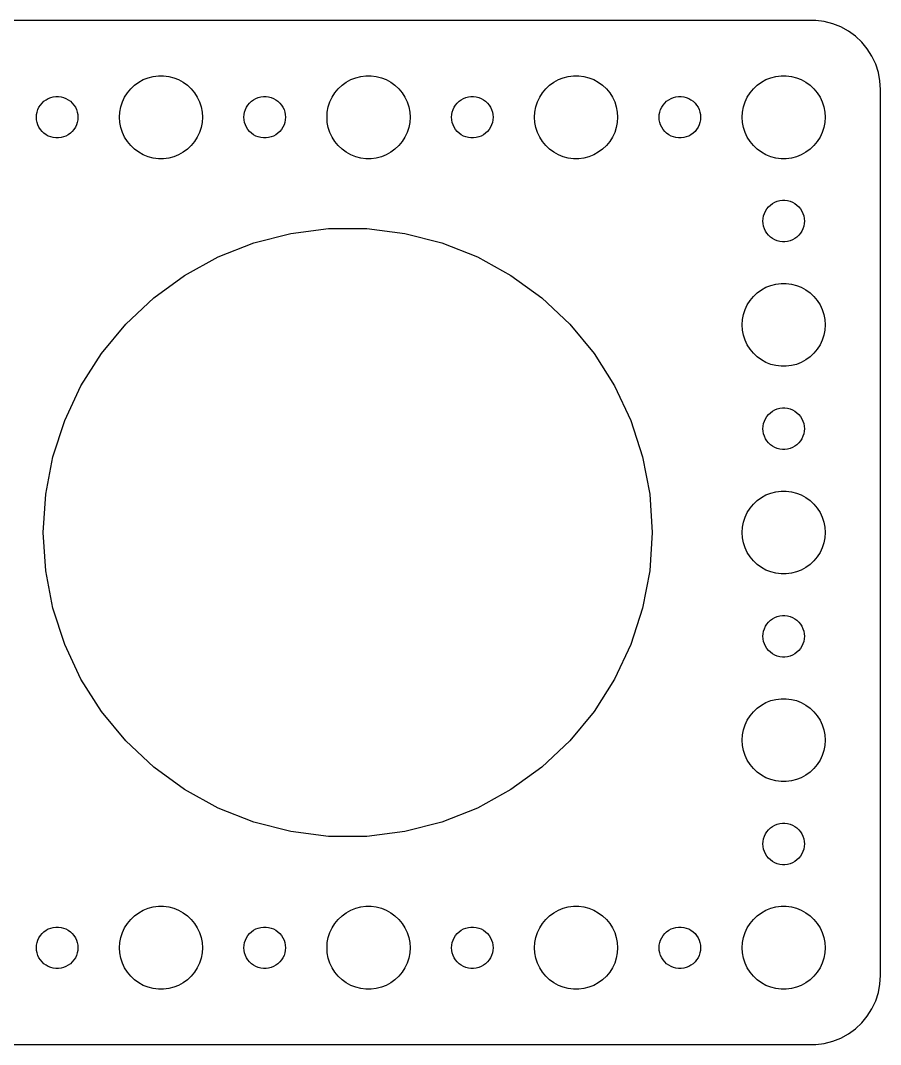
# Model space of a CAD drawing. Header units: metres. Extents: x -112 to 112, y -37 to 37.
# Drawn here: x 49.8 to 112, y -37 to 37 of the extents above; entities that cross this region are included whole.
import ezdxf

# ---------------------------------------------------------------- set-up
doc = ezdxf.new("R2010")
doc.units = ezdxf.units.M

msp = doc.modelspace()

# ---------------------------------------------------------------- linework, layer by layer
for p, q in [((107.314, 36.9901), (-107.314, 36.9901)), ((107.937, 36.9114), (107.314, 36.9901)), ((108.545, 36.7553), (107.937, 36.9114)), ((109.129, 36.5241), (108.545, 36.7553)), ((109.679, 36.2216), (109.129, 36.5241)), ((110.187, 35.8526), (109.679, 36.2216)), ((110.645, 35.4227), (110.187, 35.8526)), ((111.045, 34.9389), (110.645, 35.4227)), ((111.382, 34.4088), (111.045, 34.9389)), ((111.649, 33.8406), (111.382, 34.4088)), ((111.843, 33.2434), (111.649, 33.8406)), ((58.3925, 32.533), (58.7227, 32.7145)), ((58.7227, 32.7145), (59.0729, 32.8532)), ((59.0729, 32.8532), (59.4379, 32.9469)), ((59.4379, 32.9469), (59.8116, 32.9941)), ((59.8116, 32.9941), (60.1884, 32.9941)), ((60.1884, 32.9941), (60.5621, 32.9469)), ((60.5621, 32.9469), (60.927, 32.8532)), ((60.927, 32.8532), (61.2773, 32.7145)), ((61.2773, 32.7145), (61.6075, 32.533)), ((73.3925, 32.533), (73.7227, 32.7145)), ((73.7227, 32.7145), (74.073, 32.8532)), ((74.073, 32.8532), (74.4379, 32.9469)), ((74.4379, 32.9469), (74.8116, 32.9941)), ((74.8116, 32.9941), (75.1884, 32.9941)), ((75.1884, 32.9941), (75.5621, 32.9469)), ((75.5621, 32.9469), (75.927, 32.8532)), ((75.927, 32.8532), (76.2773, 32.7145)), ((76.2773, 32.7145), (76.6075, 32.533)), ((88.3925, 32.533), (88.7227, 32.7145)), ((88.7227, 32.7145), (89.073, 32.8532)), ((89.073, 32.8532), (89.4379, 32.9469)), ((89.4379, 32.9469), (89.8116, 32.9941)), ((89.8116, 32.9941), (90.1884, 32.9941)), ((90.1884, 32.9941), (90.5621, 32.9469)), ((90.5621, 32.9469), (90.927, 32.8532)), ((90.927, 32.8532), (91.2773, 32.7145)), ((91.2773, 32.7145), (91.6075, 32.533)), ((103.393, 32.533), (103.723, 32.7145)), ((103.723, 32.7145), (104.073, 32.8532)), ((104.073, 32.8532), (104.438, 32.9469)), ((104.438, 32.9469), (104.812, 32.9941)), ((104.812, 32.9941), (105.188, 32.9941)), ((105.188, 32.9941), (105.562, 32.9469)), ((105.562, 32.9469), (105.927, 32.8532)), ((105.927, 32.8532), (106.277, 32.7145)), ((106.277, 32.7145), (106.607, 32.533)), ((111.961, 32.6267), (111.843, 33.2434)), ((112, 32), (111.961, 32.6267)), ((57.5729, 31.7634), (57.8131, 32.0536)), ((57.8131, 32.0536), (58.0877, 32.3115)), ((58.0877, 32.3115), (58.3925, 32.533)), ((61.6075, 32.533), (61.9123, 32.3115)), ((61.9123, 32.3115), (62.1869, 32.0536)), ((62.1869, 32.0536), (62.427, 31.7634)), ((72.573, 31.7634), (72.8131, 32.0536)), ((72.8131, 32.0536), (73.0877, 32.3115)), ((73.0877, 32.3115), (73.3925, 32.533)), ((76.6075, 32.533), (76.9123, 32.3115)), ((76.9123, 32.3115), (77.1869, 32.0536)), ((77.1869, 32.0536), (77.427, 31.7634)), ((87.573, 31.7634), (87.8131, 32.0536)), ((87.8131, 32.0536), (88.0877, 32.3115)), ((88.0877, 32.3115), (88.3925, 32.533)), ((91.6075, 32.533), (91.9123, 32.3115)), ((91.9123, 32.3115), (92.1869, 32.0536)), ((92.1869, 32.0536), (92.427, 31.7634)), ((102.573, 31.7634), (102.813, 32.0536)), ((102.813, 32.0536), (103.088, 32.3115)), ((103.088, 32.3115), (103.393, 32.533)), ((106.607, 32.533), (106.912, 32.3115)), ((106.912, 32.3115), (107.187, 32.0536)), ((107.187, 32.0536), (107.427, 31.7634)), ((112, -32), (112, 32)), ((51.4065, 31.0268), (51.5439, 31.1558)), ((51.5439, 31.1558), (51.6963, 31.2665)), ((51.6963, 31.2665), (51.8613, 31.3572)), ((51.8613, 31.3572), (52.0365, 31.4266)), ((52.0365, 31.4266), (52.2189, 31.4734)), ((52.2189, 31.4734), (52.4058, 31.497)), ((52.4058, 31.497), (52.5942, 31.497)), ((52.5942, 31.497), (52.7811, 31.4734)), ((52.7811, 31.4734), (52.9635, 31.4266)), ((52.9635, 31.4266), (53.1387, 31.3572)), ((53.1387, 31.3572), (53.3037, 31.2665)), ((53.3037, 31.2665), (53.4561, 31.1558)), ((53.4561, 31.1558), (53.5934, 31.0268)), ((57.0942, 30.7461), (57.2107, 31.1044)), ((57.2107, 31.1044), (57.3711, 31.4453)), ((57.3711, 31.4453), (57.5729, 31.7634)), ((62.427, 31.7634), (62.6289, 31.4453)), ((62.6289, 31.4453), (62.7893, 31.1044)), ((62.7893, 31.1044), (62.9057, 30.7461)), ((66.4065, 31.0268), (66.5439, 31.1558)), ((66.5439, 31.1558), (66.6963, 31.2665)), ((66.6963, 31.2665), (66.8613, 31.3572)), ((66.8613, 31.3572), (67.0365, 31.4266)), ((67.0365, 31.4266), (67.2189, 31.4734)), ((67.2189, 31.4734), (67.4058, 31.497)), ((67.4058, 31.497), (67.5942, 31.497)), ((67.5942, 31.497), (67.7811, 31.4734)), ((67.7811, 31.4734), (67.9635, 31.4266)), ((67.9635, 31.4266), (68.1387, 31.3572)), ((68.1387, 31.3572), (68.3037, 31.2665)), ((68.3037, 31.2665), (68.4561, 31.1558)), ((68.4561, 31.1558), (68.5934, 31.0268)), ((72.0943, 30.7461), (72.2107, 31.1044)), ((72.2107, 31.1044), (72.3711, 31.4453)), ((72.3711, 31.4453), (72.573, 31.7634)), ((77.427, 31.7634), (77.6289, 31.4453)), ((77.6289, 31.4453), (77.7893, 31.1044)), ((77.7893, 31.1044), (77.9057, 30.7461)), ((81.4065, 31.0268), (81.5439, 31.1558)), ((81.5439, 31.1558), (81.6963, 31.2665)), ((81.6963, 31.2665), (81.8613, 31.3572)), ((81.8613, 31.3572), (82.0365, 31.4266)), ((82.0365, 31.4266), (82.2189, 31.4734)), ((82.2189, 31.4734), (82.4058, 31.497)), ((82.4058, 31.497), (82.5942, 31.497)), ((82.5942, 31.497), (82.7811, 31.4734)), ((82.7811, 31.4734), (82.9635, 31.4266)), ((82.9635, 31.4266), (83.1387, 31.3572)), ((83.1387, 31.3572), (83.3037, 31.2665)), ((83.3037, 31.2665), (83.4561, 31.1558)), ((83.4561, 31.1558), (83.5934, 31.0268)), ((87.0943, 30.7461), (87.2107, 31.1044)), ((87.2107, 31.1044), (87.3711, 31.4453)), ((87.3711, 31.4453), (87.573, 31.7634)), ((92.427, 31.7634), (92.6289, 31.4453)), ((92.6289, 31.4453), (92.7893, 31.1044)), ((92.7893, 31.1044), (92.9057, 30.7461)), ((96.4065, 31.0268), (96.5439, 31.1558)), ((96.5439, 31.1558), (96.6963, 31.2665)), ((96.6963, 31.2665), (96.8613, 31.3572)), ((96.8613, 31.3572), (97.0365, 31.4266)), ((97.0365, 31.4266), (97.2189, 31.4734)), ((97.2189, 31.4734), (97.4058, 31.497)), ((97.4058, 31.497), (97.5942, 31.497)), ((97.5942, 31.497), (97.7811, 31.4734)), ((97.7811, 31.4734), (97.9635, 31.4266)), ((97.9635, 31.4266), (98.1387, 31.3572)), ((98.1387, 31.3572), (98.3037, 31.2665)), ((98.3037, 31.2665), (98.4561, 31.1558)), ((98.4561, 31.1558), (98.5934, 31.0268)), ((102.094, 30.7461), (102.211, 31.1044)), ((102.211, 31.1044), (102.371, 31.4453)), ((102.371, 31.4453), (102.573, 31.7634)), ((107.427, 31.7634), (107.629, 31.4453)), ((107.629, 31.4453), (107.789, 31.1044)), ((107.789, 31.1044), (107.906, 30.7461)), ((51.0118, 30.188), (51.0471, 30.373)), ((51.0471, 30.373), (51.1053, 30.5522)), ((51.1053, 30.5522), (51.1855, 30.7226)), ((51.1855, 30.7226), (51.2865, 30.8817)), ((51.2865, 30.8817), (51.4065, 31.0268)), ((53.5934, 31.0268), (53.7135, 30.8817)), ((53.7135, 30.8817), (53.8145, 30.7226)), ((53.8145, 30.7226), (53.8947, 30.5522)), ((53.8947, 30.5522), (53.9529, 30.373)), ((53.9529, 30.373), (53.9882, 30.188)), ((57, 30), (57.0237, 30.376)), ((57.0237, 30.376), (57.0942, 30.7461)), ((62.9057, 30.7461), (62.9763, 30.376)), ((62.9763, 30.376), (63, 30)), ((66.0118, 30.188), (66.0471, 30.373)), ((66.0471, 30.373), (66.1053, 30.5522)), ((66.1053, 30.5522), (66.1855, 30.7226)), ((66.1855, 30.7226), (66.2865, 30.8817)), ((66.2865, 30.8817), (66.4065, 31.0268)), ((68.5934, 31.0268), (68.7135, 30.8817)), ((68.7135, 30.8817), (68.8145, 30.7226)), ((68.8145, 30.7226), (68.8947, 30.5522)), ((68.8947, 30.5522), (68.9529, 30.373)), ((68.9529, 30.373), (68.9882, 30.188)), ((72, 30), (72.0237, 30.376)), ((72.0237, 30.376), (72.0943, 30.7461)), ((77.9057, 30.7461), (77.9763, 30.376)), ((77.9763, 30.376), (78, 30)), ((81.0118, 30.188), (81.0471, 30.373)), ((81.0471, 30.373), (81.1053, 30.5522)), ((81.1053, 30.5522), (81.1855, 30.7226)), ((81.1855, 30.7226), (81.2865, 30.8817)), ((81.2865, 30.8817), (81.4065, 31.0268)), ((83.5934, 31.0268), (83.7135, 30.8817)), ((83.7135, 30.8817), (83.8145, 30.7226)), ((83.8145, 30.7226), (83.8947, 30.5522)), ((83.8947, 30.5522), (83.9529, 30.373)), ((83.9529, 30.373), (83.9882, 30.188)), ((87, 30), (87.0237, 30.376)), ((87.0237, 30.376), (87.0943, 30.7461)), ((92.9057, 30.7461), (92.9763, 30.376)), ((92.9763, 30.376), (93, 30)), ((96.0118, 30.188), (96.0471, 30.373)), ((96.0471, 30.373), (96.1053, 30.5522)), ((96.1053, 30.5522), (96.1855, 30.7226)), ((96.1855, 30.7226), (96.2865, 30.8817)), ((96.2865, 30.8817), (96.4065, 31.0268)), ((98.5934, 31.0268), (98.7135, 30.8817)), ((98.7135, 30.8817), (98.8145, 30.7226)), ((98.8145, 30.7226), (98.8947, 30.5522)), ((98.8947, 30.5522), (98.9529, 30.373)), ((98.9529, 30.373), (98.9882, 30.188)), ((102, 30), (102.024, 30.376)), ((102.024, 30.376), (102.094, 30.7461)), ((107.906, 30.7461), (107.976, 30.376)), ((107.976, 30.376), (108, 30)), ((51, 30), (51.0118, 30.188)), ((51.0118, 29.812), (51, 30)), ((51.0471, 29.627), (51.0118, 29.812)), ((51.1053, 29.4478), (51.0471, 29.627)), ((53.9529, 29.627), (53.8947, 29.4478)), ((53.9882, 29.812), (53.9529, 29.627)), ((53.9882, 30.188), (54, 30)), ((54, 30), (53.9882, 29.812)), ((57.0237, 29.624), (57, 30)), ((57.0942, 29.2539), (57.0237, 29.624)), ((62.9763, 29.624), (62.9057, 29.2539)), ((63, 30), (62.9763, 29.624)), ((66, 30), (66.0118, 30.188)), ((66.0118, 29.812), (66, 30)), ((66.0471, 29.627), (66.0118, 29.812)), ((66.1053, 29.4478), (66.0471, 29.627)), ((68.9529, 29.627), (68.8947, 29.4478)), ((68.9882, 29.812), (68.9529, 29.627)), ((68.9882, 30.188), (69, 30)), ((69, 30), (68.9882, 29.812)), ((72.0237, 29.624), (72, 30)), ((72.0943, 29.2539), (72.0237, 29.624)), ((77.9763, 29.624), (77.9057, 29.2539)), ((78, 30), (77.9763, 29.624)), ((81, 30), (81.0118, 30.188)), ((81.0118, 29.812), (81, 30)), ((81.0471, 29.627), (81.0118, 29.812)), ((81.1053, 29.4478), (81.0471, 29.627)), ((83.9529, 29.627), (83.8947, 29.4478)), ((83.9882, 29.812), (83.9529, 29.627)), ((83.9882, 30.188), (84, 30)), ((84, 30), (83.9882, 29.812)), ((87.0237, 29.624), (87, 30)), ((87.0943, 29.2539), (87.0237, 29.624)), ((92.9763, 29.624), (92.9057, 29.2539)), ((93, 30), (92.9763, 29.624)), ((96, 30), (96.0118, 30.188)), ((96.0118, 29.812), (96, 30)), ((96.0471, 29.627), (96.0118, 29.812)), ((96.1053, 29.4478), (96.0471, 29.627)), ((98.9529, 29.627), (98.8947, 29.4478)), ((98.9882, 29.812), (98.9529, 29.627)), ((98.9882, 30.188), (99, 30)), ((99, 30), (98.9882, 29.812)), ((102.024, 29.624), (102, 30)), ((102.094, 29.2539), (102.024, 29.624)), ((107.976, 29.624), (107.906, 29.2539)), ((108, 30), (107.976, 29.624)), ((51.1855, 29.2774), (51.1053, 29.4478)), ((51.2865, 29.1183), (51.1855, 29.2774)), ((51.4065, 28.9732), (51.2865, 29.1183)), ((51.5439, 28.8442), (51.4065, 28.9732)), ((53.5934, 28.9732), (53.4561, 28.8442)), ((53.7135, 29.1183), (53.5934, 28.9732)), ((53.8145, 29.2774), (53.7135, 29.1183)), ((53.8947, 29.4478), (53.8145, 29.2774)), ((57.2107, 28.8956), (57.0942, 29.2539)), ((57.3711, 28.5547), (57.2107, 28.8956)), ((62.7893, 28.8956), (62.6289, 28.5547)), ((62.9057, 29.2539), (62.7893, 28.8956)), ((66.1855, 29.2774), (66.1053, 29.4478)), ((66.2865, 29.1183), (66.1855, 29.2774)), ((66.4065, 28.9732), (66.2865, 29.1183)), ((66.5439, 28.8442), (66.4065, 28.9732)), ((68.5934, 28.9732), (68.4561, 28.8442)), ((68.7135, 29.1183), (68.5934, 28.9732)), ((68.8145, 29.2774), (68.7135, 29.1183)), ((68.8947, 29.4478), (68.8145, 29.2774)), ((72.2107, 28.8956), (72.0943, 29.2539)), ((72.3711, 28.5547), (72.2107, 28.8956)), ((77.7893, 28.8956), (77.6289, 28.5547)), ((77.9057, 29.2539), (77.7893, 28.8956)), ((81.1855, 29.2774), (81.1053, 29.4478)), ((81.2865, 29.1183), (81.1855, 29.2774)), ((81.4065, 28.9732), (81.2865, 29.1183)), ((81.5439, 28.8442), (81.4065, 28.9732)), ((83.5934, 28.9732), (83.4561, 28.8442)), ((83.7135, 29.1183), (83.5934, 28.9732)), ((83.8145, 29.2774), (83.7135, 29.1183)), ((83.8947, 29.4478), (83.8145, 29.2774)), ((87.2107, 28.8956), (87.0943, 29.2539)), ((87.3711, 28.5547), (87.2107, 28.8956)), ((92.7893, 28.8956), (92.6289, 28.5547)), ((92.9057, 29.2539), (92.7893, 28.8956)), ((96.1855, 29.2774), (96.1053, 29.4478)), ((96.2865, 29.1183), (96.1855, 29.2774)), ((96.4065, 28.9732), (96.2865, 29.1183)), ((96.5439, 28.8442), (96.4065, 28.9732)), ((98.5934, 28.9732), (98.4561, 28.8442)), ((98.7135, 29.1183), (98.5934, 28.9732)), ((98.8145, 29.2774), (98.7135, 29.1183)), ((98.8947, 29.4478), (98.8145, 29.2774)), ((102.211, 28.8956), (102.094, 29.2539)), ((102.371, 28.5547), (102.211, 28.8956)), ((107.789, 28.8956), (107.629, 28.5547)), ((107.906, 29.2539), (107.789, 28.8956)), ((51.6963, 28.7335), (51.5439, 28.8442)), ((51.8613, 28.6427), (51.6963, 28.7335)), ((52.0365, 28.5734), (51.8613, 28.6427)), ((52.2189, 28.5266), (52.0365, 28.5734)), ((52.4058, 28.503), (52.2189, 28.5266)), ((52.5942, 28.503), (52.4058, 28.503)), ((52.7811, 28.5266), (52.5942, 28.503)), ((52.9635, 28.5734), (52.7811, 28.5266)), ((53.1387, 28.6427), (52.9635, 28.5734)), ((53.3037, 28.7335), (53.1387, 28.6427)), ((53.4561, 28.8442), (53.3037, 28.7335)), ((57.5729, 28.2366), (57.3711, 28.5547)), ((57.8131, 27.9464), (57.5729, 28.2366)), ((62.427, 28.2366), (62.1869, 27.9464)), ((62.6289, 28.5547), (62.427, 28.2366)), ((66.6963, 28.7335), (66.5439, 28.8442)), ((66.8613, 28.6427), (66.6963, 28.7335)), ((67.0365, 28.5734), (66.8613, 28.6427)), ((67.2189, 28.5266), (67.0365, 28.5734)), ((67.4058, 28.503), (67.2189, 28.5266)), ((67.5942, 28.503), (67.4058, 28.503)), ((67.7811, 28.5266), (67.5942, 28.503)), ((67.9635, 28.5734), (67.7811, 28.5266)), ((68.1387, 28.6427), (67.9635, 28.5734)), ((68.3037, 28.7335), (68.1387, 28.6427)), ((68.4561, 28.8442), (68.3037, 28.7335)), ((72.573, 28.2366), (72.3711, 28.5547)), ((72.8131, 27.9464), (72.573, 28.2366)), ((77.427, 28.2366), (77.1869, 27.9464)), ((77.6289, 28.5547), (77.427, 28.2366)), ((81.6963, 28.7335), (81.5439, 28.8442)), ((81.8613, 28.6427), (81.6963, 28.7335)), ((82.0365, 28.5734), (81.8613, 28.6427)), ((82.2189, 28.5266), (82.0365, 28.5734)), ((82.4058, 28.503), (82.2189, 28.5266)), ((82.5942, 28.503), (82.4058, 28.503)), ((82.7811, 28.5266), (82.5942, 28.503)), ((82.9635, 28.5734), (82.7811, 28.5266)), ((83.1387, 28.6427), (82.9635, 28.5734)), ((83.3037, 28.7335), (83.1387, 28.6427)), ((83.4561, 28.8442), (83.3037, 28.7335)), ((87.573, 28.2366), (87.3711, 28.5547)), ((87.8131, 27.9464), (87.573, 28.2366)), ((92.427, 28.2366), (92.1869, 27.9464)), ((92.6289, 28.5547), (92.427, 28.2366)), ((96.6963, 28.7335), (96.5439, 28.8442)), ((96.8613, 28.6427), (96.6963, 28.7335)), ((97.0365, 28.5734), (96.8613, 28.6427)), ((97.2189, 28.5266), (97.0365, 28.5734)), ((97.4058, 28.503), (97.2189, 28.5266)), ((97.5942, 28.503), (97.4058, 28.503)), ((97.7811, 28.5266), (97.5942, 28.503)), ((97.9635, 28.5734), (97.7811, 28.5266)), ((98.1387, 28.6427), (97.9635, 28.5734)), ((98.3037, 28.7335), (98.1387, 28.6427)), ((98.4561, 28.8442), (98.3037, 28.7335)), ((102.573, 28.2366), (102.371, 28.5547)), ((102.813, 27.9464), (102.573, 28.2366)), ((107.427, 28.2366), (107.187, 27.9464)), ((107.629, 28.5547), (107.427, 28.2366)), ((58.0877, 27.6884), (57.8131, 27.9464)), ((58.3925, 27.467), (58.0877, 27.6884)), ((58.7227, 27.2855), (58.3925, 27.467)), ((61.6075, 27.467), (61.2773, 27.2855)), ((61.9123, 27.6884), (61.6075, 27.467)), ((62.1869, 27.9464), (61.9123, 27.6884)), ((73.0877, 27.6884), (72.8131, 27.9464)), ((73.3925, 27.467), (73.0877, 27.6884)), ((73.7227, 27.2855), (73.3925, 27.467)), ((76.6075, 27.467), (76.2773, 27.2855)), ((76.9123, 27.6884), (76.6075, 27.467)), ((77.1869, 27.9464), (76.9123, 27.6884)), ((88.0877, 27.6884), (87.8131, 27.9464)), ((88.3925, 27.467), (88.0877, 27.6884)), ((88.7227, 27.2855), (88.3925, 27.467)), ((91.6075, 27.467), (91.2773, 27.2855)), ((91.9123, 27.6884), (91.6075, 27.467)), ((92.1869, 27.9464), (91.9123, 27.6884)), ((103.088, 27.6884), (102.813, 27.9464)), ((103.393, 27.467), (103.088, 27.6884)), ((103.723, 27.2855), (103.393, 27.467)), ((106.607, 27.467), (106.277, 27.2855)), ((106.912, 27.6884), (106.607, 27.467)), ((107.187, 27.9464), (106.912, 27.6884)), ((59.0729, 27.1468), (58.7227, 27.2855)), ((59.4379, 27.0531), (59.0729, 27.1468)), ((59.8116, 27.0059), (59.4379, 27.0531)), ((60.1884, 27.0059), (59.8116, 27.0059)), ((60.5621, 27.0531), (60.1884, 27.0059)), ((60.927, 27.1468), (60.5621, 27.0531)), ((61.2773, 27.2855), (60.927, 27.1468)), ((74.073, 27.1468), (73.7227, 27.2855)), ((74.4379, 27.0531), (74.073, 27.1468)), ((74.8116, 27.0059), (74.4379, 27.0531)), ((75.1884, 27.0059), (74.8116, 27.0059)), ((75.5621, 27.0531), (75.1884, 27.0059)), ((75.927, 27.1468), (75.5621, 27.0531)), ((76.2773, 27.2855), (75.927, 27.1468)), ((89.073, 27.1468), (88.7227, 27.2855)), ((89.4379, 27.0531), (89.073, 27.1468)), ((89.8116, 27.0059), (89.4379, 27.0531)), ((90.1884, 27.0059), (89.8116, 27.0059)), ((90.5621, 27.0531), (90.1884, 27.0059)), ((90.927, 27.1468), (90.5621, 27.0531)), ((91.2773, 27.2855), (90.927, 27.1468)), ((104.073, 27.1468), (103.723, 27.2855)), ((104.438, 27.0531), (104.073, 27.1468)), ((104.812, 27.0059), (104.438, 27.0531)), ((105.188, 27.0059), (104.812, 27.0059)), ((105.562, 27.0531), (105.188, 27.0059)), ((105.927, 27.1468), (105.562, 27.0531)), ((106.277, 27.2855), (105.927, 27.1468)), ((104.044, 23.6558), (104.196, 23.7665)), ((104.196, 23.7665), (104.361, 23.8572)), ((104.361, 23.8572), (104.536, 23.9266)), ((104.536, 23.9266), (104.719, 23.9734)), ((104.719, 23.9734), (104.906, 23.997)), ((104.906, 23.997), (105.094, 23.997)), ((105.094, 23.997), (105.281, 23.9734)), ((105.281, 23.9734), (105.464, 23.9266)), ((105.464, 23.9266), (105.639, 23.8572)), ((105.639, 23.8572), (105.804, 23.7665)), ((105.804, 23.7665), (105.956, 23.6558)), ((103.547, 22.873), (103.605, 23.0522)), ((103.605, 23.0522), (103.686, 23.2226)), ((103.686, 23.2226), (103.786, 23.3817)), ((103.786, 23.3817), (103.907, 23.5268)), ((103.907, 23.5268), (104.044, 23.6558)), ((105.956, 23.6558), (106.093, 23.5268)), ((106.093, 23.5268), (106.214, 23.3817)), ((106.214, 23.3817), (106.314, 23.2226)), ((106.314, 23.2226), (106.395, 23.0522)), ((106.395, 23.0522), (106.453, 22.873)), ((103.5, 22.5), (103.512, 22.688)), ((103.512, 22.312), (103.5, 22.5)), ((103.512, 22.688), (103.547, 22.873)), ((103.547, 22.127), (103.512, 22.312)), ((106.453, 22.873), (106.488, 22.688)), ((106.488, 22.312), (106.453, 22.127)), ((106.488, 22.688), (106.5, 22.5)), ((106.5, 22.5), (106.488, 22.312)), ((66.7016, 20.9232), (69.3776, 21.6103)), ((69.3776, 21.6103), (72.1186, 21.9566)), ((72.1186, 21.9566), (74.8814, 21.9566)), ((74.8814, 21.9566), (77.6224, 21.6103)), ((77.6224, 21.6103), (80.2984, 20.9232)), ((103.605, 21.9478), (103.547, 22.127)), ((103.686, 21.7774), (103.605, 21.9478)), ((103.786, 21.6183), (103.686, 21.7774)), ((103.907, 21.4732), (103.786, 21.6183)), ((104.044, 21.3442), (103.907, 21.4732)), ((106.093, 21.4732), (105.956, 21.3442)), ((106.214, 21.6183), (106.093, 21.4732)), ((106.314, 21.7774), (106.214, 21.6183)), ((106.395, 21.9478), (106.314, 21.7774)), ((106.453, 22.127), (106.395, 21.9478)), ((64.1329, 19.9062), (66.7016, 20.9232)), ((80.2984, 20.9232), (82.8671, 19.9062)), ((104.196, 21.2335), (104.044, 21.3442)), ((104.361, 21.1427), (104.196, 21.2335)), ((104.536, 21.0734), (104.361, 21.1427)), ((104.719, 21.0266), (104.536, 21.0734)), ((104.906, 21.003), (104.719, 21.0266)), ((105.094, 21.003), (104.906, 21.003)), ((105.281, 21.0266), (105.094, 21.003)), ((105.464, 21.0734), (105.281, 21.0266)), ((105.639, 21.1427), (105.464, 21.0734)), ((105.804, 21.2335), (105.639, 21.1427)), ((105.956, 21.3442), (105.804, 21.2335)), ((61.7118, 18.5752), (64.1329, 19.9062)), ((82.8671, 19.9062), (85.2882, 18.5752)), ((59.4767, 16.9513), (61.7118, 18.5752)), ((85.2882, 18.5752), (87.5233, 16.9513)), ((103.723, 17.7145), (104.073, 17.8532)), ((104.073, 17.8532), (104.438, 17.9469)), ((104.438, 17.9469), (104.812, 17.9941)), ((104.812, 17.9941), (105.188, 17.9941)), ((105.188, 17.9941), (105.562, 17.9469)), ((105.562, 17.9469), (105.927, 17.8532)), ((105.927, 17.8532), (106.277, 17.7145)), ((102.573, 16.7634), (102.813, 17.0536)), ((102.813, 17.0536), (103.088, 17.3115)), ((103.088, 17.3115), (103.393, 17.533)), ((103.393, 17.533), (103.723, 17.7145)), ((106.277, 17.7145), (106.607, 17.533)), ((106.607, 17.533), (106.912, 17.3115)), ((106.912, 17.3115), (107.187, 17.0536)), ((107.187, 17.0536), (107.427, 16.7634)), ((57.4627, 15.06), (59.4767, 16.9513)), ((87.5233, 16.9513), (89.5373, 15.06)), ((102.211, 16.1044), (102.371, 16.4453)), ((102.371, 16.4453), (102.573, 16.7634)), ((107.427, 16.7634), (107.629, 16.4453)), ((107.629, 16.4453), (107.789, 16.1044)), ((102.024, 15.376), (102.094, 15.7461)), ((102.094, 15.7461), (102.211, 16.1044)), ((107.789, 16.1044), (107.906, 15.7461)), ((107.906, 15.7461), (107.976, 15.376)), ((55.7016, 12.9313), (57.4627, 15.06)), ((89.5373, 15.06), (91.2984, 12.9313)), ((102, 15), (102.024, 15.376)), ((102.024, 14.624), (102, 15)), ((107.976, 15.376), (108, 15)), ((108, 15), (107.976, 14.624)), ((102.094, 14.2539), (102.024, 14.624)), ((102.211, 13.8956), (102.094, 14.2539)), ((107.906, 14.2539), (107.789, 13.8956)), ((107.976, 14.624), (107.906, 14.2539)), ((102.371, 13.5547), (102.211, 13.8956)), ((102.573, 13.2366), (102.371, 13.5547)), ((107.629, 13.5547), (107.427, 13.2366)), ((107.789, 13.8956), (107.629, 13.5547)), ((54.2213, 10.5986), (55.7016, 12.9313)), ((91.2984, 12.9313), (92.7787, 10.5986)), ((102.813, 12.9464), (102.573, 13.2366)), ((103.088, 12.6884), (102.813, 12.9464)), ((103.393, 12.467), (103.088, 12.6884)), ((106.912, 12.6884), (106.607, 12.467)), ((107.187, 12.9464), (106.912, 12.6884)), ((107.427, 13.2366), (107.187, 12.9464)), ((103.723, 12.2855), (103.393, 12.467)), ((104.073, 12.1468), (103.723, 12.2855)), ((104.438, 12.0531), (104.073, 12.1468)), ((104.812, 12.0059), (104.438, 12.0531)), ((105.188, 12.0059), (104.812, 12.0059)), ((105.562, 12.0531), (105.188, 12.0059)), ((105.927, 12.1468), (105.562, 12.0531)), ((106.277, 12.2855), (105.927, 12.1468)), ((106.607, 12.467), (106.277, 12.2855)), ((53.0449, 8.09874), (54.2213, 10.5986)), ((92.7787, 10.5986), (93.9551, 8.09874)), ((104.361, 8.85724), (104.536, 8.92657)), ((104.536, 8.92657), (104.719, 8.97342)), ((104.719, 8.97342), (104.906, 8.99704)), ((104.906, 8.99704), (105.094, 8.99704)), ((105.094, 8.99704), (105.281, 8.97342)), ((105.281, 8.97342), (105.464, 8.92657)), ((105.464, 8.92657), (105.639, 8.85724)), ((103.605, 8.05219), (103.686, 8.22263)), ((103.686, 8.22263), (103.786, 8.38167)), ((103.786, 8.38167), (103.907, 8.52681)), ((103.907, 8.52681), (104.044, 8.65576)), ((104.044, 8.65576), (104.196, 8.76648)), ((104.196, 8.76648), (104.361, 8.85724)), ((105.639, 8.85724), (105.804, 8.76648)), ((105.804, 8.76648), (105.956, 8.65576)), ((105.956, 8.65576), (106.093, 8.52681)), ((106.093, 8.52681), (106.214, 8.38167)), ((106.214, 8.38167), (106.314, 8.22263)), ((106.314, 8.22263), (106.395, 8.05219)), ((52.1912, 5.47118), (53.0449, 8.09874)), ((93.9551, 8.09874), (94.8088, 5.47118)), ((103.5, 7.5), (103.512, 7.68799)), ((103.512, 7.312), (103.5, 7.5)), ((103.512, 7.68799), (103.547, 7.87303)), ((103.547, 7.87303), (103.605, 8.05219)), ((106.395, 8.05219), (106.453, 7.87303)), ((106.453, 7.87303), (106.488, 7.68799)), ((106.488, 7.68799), (106.5, 7.5)), ((106.5, 7.5), (106.488, 7.312)), ((103.547, 7.12695), (103.512, 7.312)), ((103.605, 6.9478), (103.547, 7.12695)), ((103.686, 6.77736), (103.605, 6.9478)), ((103.786, 6.61832), (103.686, 6.77736)), ((106.314, 6.77736), (106.214, 6.61832)), ((106.395, 6.9478), (106.314, 6.77736)), ((106.453, 7.12695), (106.395, 6.9478)), ((106.488, 7.312), (106.453, 7.12695)), ((103.907, 6.47318), (103.786, 6.61832)), ((104.044, 6.34422), (103.907, 6.47318)), ((104.196, 6.23351), (104.044, 6.34422)), ((104.361, 6.14275), (104.196, 6.23351)), ((104.536, 6.07341), (104.361, 6.14275)), ((104.719, 6.02657), (104.536, 6.07341)), ((104.906, 6.00294), (104.719, 6.02657)), ((105.094, 6.00294), (104.906, 6.00294)), ((105.281, 6.02657), (105.094, 6.00294)), ((105.464, 6.07341), (105.281, 6.02657)), ((105.639, 6.14275), (105.464, 6.07341)), ((105.804, 6.23351), (105.639, 6.14275)), ((105.956, 6.34422), (105.804, 6.23351)), ((106.093, 6.47318), (105.956, 6.34422)), ((106.214, 6.61832), (106.093, 6.47318)), ((51.6735, 2.75732), (52.1912, 5.47118)), ((94.8088, 5.47118), (95.3265, 2.75732)), ((104.438, 2.94685), (104.812, 2.99408)), ((104.812, 2.99408), (105.188, 2.99408)), ((105.188, 2.99408), (105.562, 2.94685)), ((51.5, 0), (51.6735, 2.75732)), ((95.3265, 2.75732), (95.5, 0)), ((102.813, 2.05363), (103.088, 2.31154)), ((103.088, 2.31154), (103.393, 2.53297)), ((103.393, 2.53297), (103.723, 2.71448)), ((103.723, 2.71448), (104.073, 2.85316)), ((104.073, 2.85316), (104.438, 2.94685)), ((105.562, 2.94685), (105.927, 2.85316)), ((105.927, 2.85316), (106.277, 2.71448)), ((106.277, 2.71448), (106.607, 2.53297)), ((106.607, 2.53297), (106.912, 2.31154)), ((106.912, 2.31154), (107.187, 2.05363)), ((102.371, 1.44525), (102.573, 1.76335)), ((102.573, 1.76335), (102.813, 2.05363)), ((107.187, 2.05363), (107.427, 1.76335)), ((107.427, 1.76335), (107.629, 1.44525)), ((102.024, 0.37599), (102.094, 0.74606)), ((102.094, 0.74606), (102.211, 1.10437)), ((102.211, 1.10437), (102.371, 1.44525)), ((107.629, 1.44525), (107.789, 1.10437)), ((107.789, 1.10437), (107.906, 0.74606)), ((107.906, 0.74606), (107.976, 0.37599)), ((51.6735, -2.75732), (51.5, 0)), ((95.5, 0), (95.3265, -2.75732)), ((102, 0), (102.024, 0.37599)), ((102.024, -0.37599), (102, 0)), ((107.976, 0.37599), (108, 0)), ((108, 0), (107.976, -0.37599)), ((102.094, -0.74606), (102.024, -0.37599)), ((107.976, -0.37599), (107.906, -0.74606)), ((102.211, -1.10437), (102.094, -0.74606)), ((102.371, -1.44525), (102.211, -1.10437)), ((102.573, -1.76335), (102.371, -1.44525)), ((107.629, -1.44525), (107.427, -1.76335)), ((107.789, -1.10437), (107.629, -1.44525)), ((107.906, -0.74606), (107.789, -1.10437)), ((102.813, -2.05363), (102.573, -1.76335)), ((103.088, -2.31154), (102.813, -2.05363)), ((107.187, -2.05363), (106.912, -2.31154)), ((107.427, -1.76335), (107.187, -2.05363)), ((52.1912, -5.47118), (51.6735, -2.75732)), ((95.3265, -2.75732), (94.8088, -5.47118)), ((103.393, -2.53297), (103.088, -2.31154)), ((103.723, -2.71448), (103.393, -2.53297)), ((104.073, -2.85316), (103.723, -2.71448)), ((104.438, -2.94685), (104.073, -2.85316)), ((104.812, -2.99408), (104.438, -2.94685)), ((105.562, -2.94685), (105.188, -2.99408)), ((105.927, -2.85316), (105.562, -2.94685)), ((106.277, -2.71448), (105.927, -2.85316)), ((106.607, -2.53297), (106.277, -2.71448)), ((106.912, -2.31154), (106.607, -2.53297)), ((105.188, -2.99408), (104.812, -2.99408)), ((53.0449, -8.09874), (52.1912, -5.47118)), ((94.8088, -5.47118), (93.9551, -8.09874)), ((103.686, -6.77736), (103.786, -6.61832)), ((103.786, -6.61832), (103.907, -6.47318)), ((103.907, -6.47318), (104.044, -6.34422)), ((104.044, -6.34422), (104.196, -6.23351)), ((104.196, -6.23351), (104.361, -6.14275)), ((104.361, -6.14275), (104.536, -6.07341)), ((104.536, -6.07341), (104.719, -6.02657)), ((104.719, -6.02657), (104.906, -6.00294)), ((104.906, -6.00294), (105.094, -6.00294)), ((105.094, -6.00294), (105.281, -6.02657)), ((105.281, -6.02657), (105.464, -6.07341)), ((105.464, -6.07341), (105.639, -6.14275)), ((105.639, -6.14275), (105.804, -6.23351)), ((105.804, -6.23351), (105.956, -6.34422)), ((105.956, -6.34422), (106.093, -6.47318)), ((106.093, -6.47318), (106.214, -6.61832)), ((106.214, -6.61832), (106.314, -6.77736)), ((103.5, -7.5), (103.512, -7.312)), ((103.512, -7.312), (103.547, -7.12695)), ((103.547, -7.12695), (103.605, -6.9478)), ((103.605, -6.9478), (103.686, -6.77736)), ((106.314, -6.77736), (106.395, -6.9478)), ((106.395, -6.9478), (106.453, -7.12695)), ((106.453, -7.12695), (106.488, -7.312)), ((106.488, -7.312), (106.5, -7.5)), ((54.2213, -10.5986), (53.0449, -8.09874)), ((93.9551, -8.09874), (92.7787, -10.5986)), ((103.512, -7.68799), (103.5, -7.5)), ((103.547, -7.87303), (103.512, -7.68799)), ((103.605, -8.05219), (103.547, -7.87303)), ((103.686, -8.22263), (103.605, -8.05219)), ((106.395, -8.05219), (106.314, -8.22263)), ((106.453, -7.87303), (106.395, -8.05219)), ((106.488, -7.68799), (106.453, -7.87303)), ((106.5, -7.5), (106.488, -7.68799)), ((103.786, -8.38167), (103.686, -8.22263)), ((103.907, -8.52681), (103.786, -8.38167)), ((104.044, -8.65576), (103.907, -8.52681)), ((104.196, -8.76648), (104.044, -8.65576)), ((104.361, -8.85724), (104.196, -8.76648)), ((104.536, -8.92657), (104.361, -8.85724)), ((105.639, -8.85724), (105.464, -8.92657)), ((105.804, -8.76648), (105.639, -8.85724)), ((105.956, -8.65576), (105.804, -8.76648)), ((106.093, -8.52681), (105.956, -8.65576)), ((106.214, -8.38167), (106.093, -8.52681)), ((106.314, -8.22263), (106.214, -8.38167)), ((104.719, -8.97342), (104.536, -8.92657)), ((104.906, -8.99704), (104.719, -8.97342)), ((105.094, -8.99704), (104.906, -8.99704)), ((105.281, -8.97342), (105.094, -8.99704)), ((105.464, -8.92657), (105.281, -8.97342)), ((55.7016, -12.9313), (54.2213, -10.5986)), ((92.7787, -10.5986), (91.2984, -12.9313)), ((103.088, -12.6884), (103.393, -12.467)), ((103.393, -12.467), (103.723, -12.2855)), ((103.723, -12.2855), (104.073, -12.1468)), ((104.073, -12.1468), (104.438, -12.0531)), ((104.438, -12.0531), (104.812, -12.0059)), ((104.812, -12.0059), (105.188, -12.0059)), ((105.188, -12.0059), (105.562, -12.0531)), ((105.562, -12.0531), (105.927, -12.1468)), ((105.927, -12.1468), (106.277, -12.2855)), ((106.277, -12.2855), (106.607, -12.467)), ((106.607, -12.467), (106.912, -12.6884)), ((57.4627, -15.06), (55.7016, -12.9313)), ((91.2984, -12.9313), (89.5373, -15.06)), ((102.371, -13.5547), (102.573, -13.2366)), ((102.573, -13.2366), (102.813, -12.9464)), ((102.813, -12.9464), (103.088, -12.6884)), ((106.912, -12.6884), (107.187, -12.9464)), ((107.187, -12.9464), (107.427, -13.2366)), ((107.427, -13.2366), (107.629, -13.5547)), ((102.094, -14.2539), (102.211, -13.8956)), ((102.211, -13.8956), (102.371, -13.5547)), ((107.629, -13.5547), (107.789, -13.8956)), ((107.789, -13.8956), (107.906, -14.2539)), ((102, -15), (102.024, -14.624)), ((102.024, -14.624), (102.094, -14.2539)), ((107.906, -14.2539), (107.976, -14.624)), ((107.976, -14.624), (108, -15)), ((59.4767, -16.9513), (57.4627, -15.06)), ((89.5373, -15.06), (87.5233, -16.9513)), ((102.024, -15.376), (102, -15)), ((102.094, -15.7461), (102.024, -15.376)), ((107.976, -15.376), (107.906, -15.7461)), ((108, -15), (107.976, -15.376)), ((102.211, -16.1044), (102.094, -15.7461)), ((102.371, -16.4453), (102.211, -16.1044)), ((107.789, -16.1044), (107.629, -16.4453)), ((107.906, -15.7461), (107.789, -16.1044)), ((61.7118, -18.5752), (59.4767, -16.9513)), ((87.5233, -16.9513), (85.2882, -18.5752)), ((102.573, -16.7634), (102.371, -16.4453)), ((102.813, -17.0536), (102.573, -16.7634)), ((107.427, -16.7634), (107.187, -17.0536)), ((107.629, -16.4453), (107.427, -16.7634)), ((103.088, -17.3115), (102.813, -17.0536)), ((103.393, -17.533), (103.088, -17.3115)), ((103.723, -17.7145), (103.393, -17.533)), ((104.073, -17.8532), (103.723, -17.7145)), ((106.277, -17.7145), (105.927, -17.8532)), ((106.607, -17.533), (106.277, -17.7145)), ((106.912, -17.3115), (106.607, -17.533)), ((107.187, -17.0536), (106.912, -17.3115)), ((104.438, -17.9469), (104.073, -17.8532)), ((104.812, -17.9941), (104.438, -17.9469)), ((105.188, -17.9941), (104.812, -17.9941)), ((105.562, -17.9469), (105.188, -17.9941)), ((105.927, -17.8532), (105.562, -17.9469)), ((64.1329, -19.9062), (61.7118, -18.5752)), ((85.2882, -18.5752), (82.8671, -19.9062)), ((66.7016, -20.9232), (64.1329, -19.9062)), ((82.8671, -19.9062), (80.2984, -20.9232)), ((69.3776, -21.6103), (66.7016, -20.9232)), ((80.2984, -20.9232), (77.6224, -21.6103)), ((103.907, -21.4732), (104.044, -21.3442)), ((104.044, -21.3442), (104.196, -21.2335)), ((104.196, -21.2335), (104.361, -21.1427)), ((104.361, -21.1427), (104.536, -21.0734)), ((104.536, -21.0734), (104.719, -21.0266)), ((104.719, -21.0266), (104.906, -21.003)), ((104.906, -21.003), (105.094, -21.003)), ((105.094, -21.003), (105.281, -21.0266)), ((105.281, -21.0266), (105.464, -21.0734)), ((105.464, -21.0734), (105.639, -21.1427)), ((105.639, -21.1427), (105.804, -21.2335)), ((105.804, -21.2335), (105.956, -21.3442)), ((105.956, -21.3442), (106.093, -21.4732)), ((72.1186, -21.9566), (69.3776, -21.6103)), ((74.8814, -21.9566), (72.1186, -21.9566)), ((77.6224, -21.6103), (74.8814, -21.9566)), ((103.512, -22.312), (103.547, -22.127)), ((103.547, -22.127), (103.605, -21.9478)), ((103.605, -21.9478), (103.686, -21.7774)), ((103.686, -21.7774), (103.786, -21.6183)), ((103.786, -21.6183), (103.907, -21.4732)), ((106.093, -21.4732), (106.214, -21.6183)), ((106.214, -21.6183), (106.314, -21.7774)), ((106.314, -21.7774), (106.395, -21.9478)), ((106.395, -21.9478), (106.453, -22.127)), ((106.453, -22.127), (106.488, -22.312)), ((103.5, -22.5), (103.512, -22.312)), ((103.512, -22.688), (103.5, -22.5)), ((103.547, -22.873), (103.512, -22.688)), ((103.605, -23.0522), (103.547, -22.873)), ((106.453, -22.873), (106.395, -23.0522)), ((106.488, -22.688), (106.453, -22.873)), ((106.488, -22.312), (106.5, -22.5)), ((106.5, -22.5), (106.488, -22.688)), ((103.686, -23.2226), (103.605, -23.0522)), ((103.786, -23.3817), (103.686, -23.2226)), ((103.907, -23.5268), (103.786, -23.3817)), ((104.044, -23.6558), (103.907, -23.5268)), ((104.196, -23.7665), (104.044, -23.6558)), ((105.956, -23.6558), (105.804, -23.7665)), ((106.093, -23.5268), (105.956, -23.6558)), ((106.214, -23.3817), (106.093, -23.5268)), ((106.314, -23.2226), (106.214, -23.3817)), ((106.395, -23.0522), (106.314, -23.2226)), ((104.361, -23.8572), (104.196, -23.7665)), ((104.536, -23.9266), (104.361, -23.8572)), ((104.719, -23.9734), (104.536, -23.9266)), ((104.906, -23.997), (104.719, -23.9734)), ((105.094, -23.997), (104.906, -23.997)), ((105.281, -23.9734), (105.094, -23.997)), ((105.464, -23.9266), (105.281, -23.9734)), ((105.639, -23.8572), (105.464, -23.9266)), ((105.804, -23.7665), (105.639, -23.8572)), ((58.3925, -27.467), (58.7227, -27.2855)), ((58.7227, -27.2855), (59.0729, -27.1468)), ((59.0729, -27.1468), (59.4379, -27.0531)), ((59.4379, -27.0531), (59.8116, -27.0059)), ((59.8116, -27.0059), (60.1884, -27.0059)), ((60.1884, -27.0059), (60.5621, -27.0531)), ((60.5621, -27.0531), (60.927, -27.1468)), ((60.927, -27.1468), (61.2773, -27.2855)), ((61.2773, -27.2855), (61.6075, -27.467)), ((73.3925, -27.467), (73.7227, -27.2855)), ((73.7227, -27.2855), (74.073, -27.1468)), ((74.073, -27.1468), (74.4379, -27.0531)), ((74.4379, -27.0531), (74.8116, -27.0059)), ((74.8116, -27.0059), (75.1884, -27.0059)), ((75.1884, -27.0059), (75.5621, -27.0531)), ((75.5621, -27.0531), (75.927, -27.1468)), ((75.927, -27.1468), (76.2773, -27.2855)), ((76.2773, -27.2855), (76.6075, -27.467)), ((88.3925, -27.467), (88.7227, -27.2855)), ((88.7227, -27.2855), (89.073, -27.1468)), ((89.073, -27.1468), (89.4379, -27.0531)), ((89.4379, -27.0531), (89.8116, -27.0059)), ((89.8116, -27.0059), (90.1884, -27.0059)), ((90.1884, -27.0059), (90.5621, -27.0531)), ((90.5621, -27.0531), (90.927, -27.1468)), ((90.927, -27.1468), (91.2773, -27.2855)), ((91.2773, -27.2855), (91.6075, -27.467)), ((103.393, -27.467), (103.723, -27.2855)), ((103.723, -27.2855), (104.073, -27.1468)), ((104.073, -27.1468), (104.438, -27.0531)), ((104.438, -27.0531), (104.812, -27.0059)), ((104.812, -27.0059), (105.188, -27.0059)), ((105.188, -27.0059), (105.562, -27.0531)), ((105.562, -27.0531), (105.927, -27.1468)), ((105.927, -27.1468), (106.277, -27.2855)), ((106.277, -27.2855), (106.607, -27.467)), ((57.5729, -28.2366), (57.8131, -27.9464)), ((57.8131, -27.9464), (58.0877, -27.6884)), ((58.0877, -27.6884), (58.3925, -27.467)), ((61.6075, -27.467), (61.9123, -27.6884)), ((61.9123, -27.6884), (62.1869, -27.9464)), ((62.1869, -27.9464), (62.427, -28.2366)), ((72.573, -28.2366), (72.8131, -27.9464)), ((72.8131, -27.9464), (73.0877, -27.6884)), ((73.0877, -27.6884), (73.3925, -27.467)), ((76.6075, -27.467), (76.9123, -27.6884)), ((76.9123, -27.6884), (77.1869, -27.9464)), ((77.1869, -27.9464), (77.427, -28.2366)), ((87.573, -28.2366), (87.8131, -27.9464)), ((87.8131, -27.9464), (88.0877, -27.6884)), ((88.0877, -27.6884), (88.3925, -27.467)), ((91.6075, -27.467), (91.9123, -27.6884)), ((91.9123, -27.6884), (92.1869, -27.9464)), ((92.1869, -27.9464), (92.427, -28.2366)), ((102.573, -28.2366), (102.813, -27.9464)), ((102.813, -27.9464), (103.088, -27.6884)), ((103.088, -27.6884), (103.393, -27.467)), ((106.607, -27.467), (106.912, -27.6884)), ((106.912, -27.6884), (107.187, -27.9464)), ((107.187, -27.9464), (107.427, -28.2366)), ((51.4065, -28.9732), (51.5439, -28.8442)), ((51.5439, -28.8442), (51.6963, -28.7335)), ((51.6963, -28.7335), (51.8613, -28.6427)), ((51.8613, -28.6427), (52.0365, -28.5734)), ((52.0365, -28.5734), (52.2189, -28.5266)), ((52.2189, -28.5266), (52.4058, -28.503)), ((52.4058, -28.503), (52.5942, -28.503)), ((52.5942, -28.503), (52.7811, -28.5266)), ((52.7811, -28.5266), (52.9635, -28.5734)), ((52.9635, -28.5734), (53.1387, -28.6427)), ((53.1387, -28.6427), (53.3037, -28.7335)), ((53.3037, -28.7335), (53.4561, -28.8442)), ((53.4561, -28.8442), (53.5934, -28.9732)), ((57.2107, -28.8956), (57.3711, -28.5547)), ((57.3711, -28.5547), (57.5729, -28.2366)), ((62.427, -28.2366), (62.6289, -28.5547)), ((62.6289, -28.5547), (62.7893, -28.8956)), ((66.4065, -28.9732), (66.5439, -28.8442)), ((66.5439, -28.8442), (66.6963, -28.7335)), ((66.6963, -28.7335), (66.8613, -28.6427)), ((66.8613, -28.6427), (67.0365, -28.5734)), ((67.0365, -28.5734), (67.2189, -28.5266)), ((67.2189, -28.5266), (67.4058, -28.503)), ((67.4058, -28.503), (67.5942, -28.503)), ((67.5942, -28.503), (67.7811, -28.5266)), ((67.7811, -28.5266), (67.9635, -28.5734)), ((67.9635, -28.5734), (68.1387, -28.6427)), ((68.1387, -28.6427), (68.3037, -28.7335)), ((68.3037, -28.7335), (68.4561, -28.8442)), ((68.4561, -28.8442), (68.5934, -28.9732)), ((72.2107, -28.8956), (72.3711, -28.5547)), ((72.3711, -28.5547), (72.573, -28.2366)), ((77.427, -28.2366), (77.6289, -28.5547)), ((77.6289, -28.5547), (77.7893, -28.8956)), ((81.4065, -28.9732), (81.5439, -28.8442)), ((81.5439, -28.8442), (81.6963, -28.7335)), ((81.6963, -28.7335), (81.8613, -28.6427)), ((81.8613, -28.6427), (82.0365, -28.5734)), ((82.0365, -28.5734), (82.2189, -28.5266)), ((82.2189, -28.5266), (82.4058, -28.503)), ((82.4058, -28.503), (82.5942, -28.503)), ((82.5942, -28.503), (82.7811, -28.5266)), ((82.7811, -28.5266), (82.9635, -28.5734)), ((82.9635, -28.5734), (83.1387, -28.6427)), ((83.1387, -28.6427), (83.3037, -28.7335)), ((83.3037, -28.7335), (83.4561, -28.8442)), ((83.4561, -28.8442), (83.5934, -28.9732)), ((87.2107, -28.8956), (87.3711, -28.5547)), ((87.3711, -28.5547), (87.573, -28.2366)), ((92.427, -28.2366), (92.6289, -28.5547)), ((92.6289, -28.5547), (92.7893, -28.8956)), ((96.4065, -28.9732), (96.5439, -28.8442)), ((96.5439, -28.8442), (96.6963, -28.7335)), ((96.6963, -28.7335), (96.8613, -28.6427)), ((96.8613, -28.6427), (97.0365, -28.5734)), ((97.0365, -28.5734), (97.2189, -28.5266)), ((97.2189, -28.5266), (97.4058, -28.503)), ((97.4058, -28.503), (97.5942, -28.503)), ((97.5942, -28.503), (97.7811, -28.5266)), ((97.7811, -28.5266), (97.9635, -28.5734)), ((97.9635, -28.5734), (98.1387, -28.6427)), ((98.1387, -28.6427), (98.3037, -28.7335)), ((98.3037, -28.7335), (98.4561, -28.8442)), ((98.4561, -28.8442), (98.5934, -28.9732)), ((102.211, -28.8956), (102.371, -28.5547)), ((102.371, -28.5547), (102.573, -28.2366)), ((107.427, -28.2366), (107.629, -28.5547)), ((107.629, -28.5547), (107.789, -28.8956)), ((51.0471, -29.627), (51.1053, -29.4478)), ((51.1053, -29.4478), (51.1855, -29.2774)), ((51.1855, -29.2774), (51.2865, -29.1183)), ((51.2865, -29.1183), (51.4065, -28.9732)), ((53.5934, -28.9732), (53.7135, -29.1183)), ((53.7135, -29.1183), (53.8145, -29.2774)), ((53.8145, -29.2774), (53.8947, -29.4478)), ((53.8947, -29.4478), (53.9529, -29.627)), ((57.0237, -29.624), (57.0942, -29.2539)), ((57.0942, -29.2539), (57.2107, -28.8956)), ((62.7893, -28.8956), (62.9057, -29.2539)), ((62.9057, -29.2539), (62.9763, -29.624)), ((66.0471, -29.627), (66.1053, -29.4478)), ((66.1053, -29.4478), (66.1855, -29.2774)), ((66.1855, -29.2774), (66.2865, -29.1183)), ((66.2865, -29.1183), (66.4065, -28.9732)), ((68.5934, -28.9732), (68.7135, -29.1183)), ((68.7135, -29.1183), (68.8145, -29.2774)), ((68.8145, -29.2774), (68.8947, -29.4478)), ((68.8947, -29.4478), (68.9529, -29.627)), ((72.0237, -29.624), (72.0943, -29.2539)), ((72.0943, -29.2539), (72.2107, -28.8956)), ((77.7893, -28.8956), (77.9057, -29.2539)), ((77.9057, -29.2539), (77.9763, -29.624)), ((81.0471, -29.627), (81.1053, -29.4478)), ((81.1053, -29.4478), (81.1855, -29.2774)), ((81.1855, -29.2774), (81.2865, -29.1183)), ((81.2865, -29.1183), (81.4065, -28.9732)), ((83.5934, -28.9732), (83.7135, -29.1183)), ((83.7135, -29.1183), (83.8145, -29.2774)), ((83.8145, -29.2774), (83.8947, -29.4478)), ((83.8947, -29.4478), (83.9529, -29.627)), ((87.0237, -29.624), (87.0943, -29.2539)), ((87.0943, -29.2539), (87.2107, -28.8956)), ((92.7893, -28.8956), (92.9057, -29.2539)), ((92.9057, -29.2539), (92.9763, -29.624)), ((96.0471, -29.627), (96.1053, -29.4478)), ((96.1053, -29.4478), (96.1855, -29.2774)), ((96.1855, -29.2774), (96.2865, -29.1183)), ((96.2865, -29.1183), (96.4065, -28.9732)), ((98.5934, -28.9732), (98.7135, -29.1183)), ((98.7135, -29.1183), (98.8145, -29.2774)), ((98.8145, -29.2774), (98.8947, -29.4478)), ((98.8947, -29.4478), (98.9529, -29.627)), ((102.024, -29.624), (102.094, -29.2539)), ((102.094, -29.2539), (102.211, -28.8956)), ((107.789, -28.8956), (107.906, -29.2539)), ((107.906, -29.2539), (107.976, -29.624)), ((51, -30), (51.0118, -29.812)), ((51.0118, -30.188), (51, -30)), ((51.0118, -29.812), (51.0471, -29.627)), ((51.0471, -30.373), (51.0118, -30.188)), ((53.9529, -29.627), (53.9882, -29.812)), ((53.9882, -30.188), (53.9529, -30.373)), ((53.9882, -29.812), (54, -30)), ((54, -30), (53.9882, -30.188)), ((57, -30), (57.0237, -29.624)), ((57.0237, -30.376), (57, -30)), ((62.9763, -29.624), (63, -30)), ((63, -30), (62.9763, -30.376)), ((66, -30), (66.0118, -29.812)), ((66.0118, -30.188), (66, -30)), ((66.0118, -29.812), (66.0471, -29.627)), ((66.0471, -30.373), (66.0118, -30.188)), ((68.9529, -29.627), (68.9882, -29.812)), ((68.9882, -30.188), (68.9529, -30.373)), ((68.9882, -29.812), (69, -30)), ((69, -30), (68.9882, -30.188)), ((72, -30), (72.0237, -29.624)), ((72.0237, -30.376), (72, -30)), ((77.9763, -29.624), (78, -30)), ((78, -30), (77.9763, -30.376)), ((81, -30), (81.0118, -29.812)), ((81.0118, -30.188), (81, -30)), ((81.0118, -29.812), (81.0471, -29.627)), ((81.0471, -30.373), (81.0118, -30.188)), ((83.9529, -29.627), (83.9882, -29.812)), ((83.9882, -30.188), (83.9529, -30.373)), ((83.9882, -29.812), (84, -30)), ((84, -30), (83.9882, -30.188)), ((87, -30), (87.0237, -29.624)), ((87.0237, -30.376), (87, -30)), ((92.9763, -29.624), (93, -30)), ((93, -30), (92.9763, -30.376)), ((96, -30), (96.0118, -29.812)), ((96.0118, -30.188), (96, -30)), ((96.0118, -29.812), (96.0471, -29.627)), ((96.0471, -30.373), (96.0118, -30.188)), ((98.9529, -29.627), (98.9882, -29.812)), ((98.9882, -30.188), (98.9529, -30.373)), ((98.9882, -29.812), (99, -30)), ((99, -30), (98.9882, -30.188)), ((102, -30), (102.024, -29.624)), ((102.024, -30.376), (102, -30)), ((107.976, -29.624), (108, -30)), ((108, -30), (107.976, -30.376)), ((51.1053, -30.5522), (51.0471, -30.373)), ((51.1855, -30.7226), (51.1053, -30.5522)), ((51.2865, -30.8817), (51.1855, -30.7226)), ((51.4065, -31.0268), (51.2865, -30.8817)), ((51.5439, -31.1558), (51.4065, -31.0268)), ((53.5934, -31.0268), (53.4561, -31.1558)), ((53.7135, -30.8817), (53.5934, -31.0268)), ((53.8145, -30.7226), (53.7135, -30.8817)), ((53.8947, -30.5522), (53.8145, -30.7226)), ((53.9529, -30.373), (53.8947, -30.5522)), ((57.0942, -30.7461), (57.0237, -30.376)), ((57.2107, -31.1044), (57.0942, -30.7461)), ((62.9057, -30.7461), (62.7893, -31.1044)), ((62.9763, -30.376), (62.9057, -30.7461)), ((66.1053, -30.5522), (66.0471, -30.373)), ((66.1855, -30.7226), (66.1053, -30.5522)), ((66.2865, -30.8817), (66.1855, -30.7226)), ((66.4065, -31.0268), (66.2865, -30.8817)), ((66.5439, -31.1558), (66.4065, -31.0268)), ((68.5934, -31.0268), (68.4561, -31.1558)), ((68.7135, -30.8817), (68.5934, -31.0268)), ((68.8145, -30.7226), (68.7135, -30.8817)), ((68.8947, -30.5522), (68.8145, -30.7226)), ((68.9529, -30.373), (68.8947, -30.5522)), ((72.0943, -30.7461), (72.0237, -30.376)), ((72.2107, -31.1044), (72.0943, -30.7461)), ((77.9057, -30.7461), (77.7893, -31.1044)), ((77.9763, -30.376), (77.9057, -30.7461)), ((81.1053, -30.5522), (81.0471, -30.373)), ((81.1855, -30.7226), (81.1053, -30.5522)), ((81.2865, -30.8817), (81.1855, -30.7226)), ((81.4065, -31.0268), (81.2865, -30.8817)), ((81.5439, -31.1558), (81.4065, -31.0268)), ((83.5934, -31.0268), (83.4561, -31.1558)), ((83.7135, -30.8817), (83.5934, -31.0268)), ((83.8145, -30.7226), (83.7135, -30.8817)), ((83.8947, -30.5522), (83.8145, -30.7226)), ((83.9529, -30.373), (83.8947, -30.5522)), ((87.0943, -30.7461), (87.0237, -30.376)), ((87.2107, -31.1044), (87.0943, -30.7461)), ((92.9057, -30.7461), (92.7893, -31.1044)), ((92.9763, -30.376), (92.9057, -30.7461)), ((96.1053, -30.5522), (96.0471, -30.373)), ((96.1855, -30.7226), (96.1053, -30.5522)), ((96.2865, -30.8817), (96.1855, -30.7226)), ((96.4065, -31.0268), (96.2865, -30.8817)), ((96.5439, -31.1558), (96.4065, -31.0268)), ((98.5934, -31.0268), (98.4561, -31.1558)), ((98.7135, -30.8817), (98.5934, -31.0268)), ((98.8145, -30.7226), (98.7135, -30.8817)), ((98.8947, -30.5522), (98.8145, -30.7226)), ((98.9529, -30.373), (98.8947, -30.5522)), ((102.094, -30.7461), (102.024, -30.376)), ((102.211, -31.1044), (102.094, -30.7461)), ((107.906, -30.7461), (107.789, -31.1044)), ((107.976, -30.376), (107.906, -30.7461)), ((51.6963, -31.2665), (51.5439, -31.1558)), ((51.8613, -31.3572), (51.6963, -31.2665)), ((52.0365, -31.4266), (51.8613, -31.3572)), ((52.2189, -31.4734), (52.0365, -31.4266)), ((52.4058, -31.497), (52.2189, -31.4734)), ((52.5942, -31.497), (52.4058, -31.497)), ((52.7811, -31.4734), (52.5942, -31.497)), ((52.9635, -31.4266), (52.7811, -31.4734)), ((53.1387, -31.3572), (52.9635, -31.4266)), ((53.3037, -31.2665), (53.1387, -31.3572)), ((53.4561, -31.1558), (53.3037, -31.2665)), ((57.3711, -31.4453), (57.2107, -31.1044)), ((57.5729, -31.7634), (57.3711, -31.4453)), ((57.8131, -32.0536), (57.5729, -31.7634)), ((62.427, -31.7634), (62.1869, -32.0536)), ((62.6289, -31.4453), (62.427, -31.7634)), ((62.7893, -31.1044), (62.6289, -31.4453)), ((66.6963, -31.2665), (66.5439, -31.1558)), ((66.8613, -31.3572), (66.6963, -31.2665)), ((67.0365, -31.4266), (66.8613, -31.3572)), ((67.2189, -31.4734), (67.0365, -31.4266)), ((67.4058, -31.497), (67.2189, -31.4734)), ((67.5942, -31.497), (67.4058, -31.497)), ((67.7811, -31.4734), (67.5942, -31.497)), ((67.9635, -31.4266), (67.7811, -31.4734)), ((68.1387, -31.3572), (67.9635, -31.4266)), ((68.3037, -31.2665), (68.1387, -31.3572)), ((68.4561, -31.1558), (68.3037, -31.2665)), ((72.3711, -31.4453), (72.2107, -31.1044)), ((72.573, -31.7634), (72.3711, -31.4453)), ((72.8131, -32.0536), (72.573, -31.7634)), ((77.427, -31.7634), (77.1869, -32.0536)), ((77.6289, -31.4453), (77.427, -31.7634)), ((77.7893, -31.1044), (77.6289, -31.4453)), ((81.6963, -31.2665), (81.5439, -31.1558)), ((81.8613, -31.3572), (81.6963, -31.2665)), ((82.0365, -31.4266), (81.8613, -31.3572)), ((82.2189, -31.4734), (82.0365, -31.4266)), ((82.4058, -31.497), (82.2189, -31.4734)), ((82.5942, -31.497), (82.4058, -31.497)), ((82.7811, -31.4734), (82.5942, -31.497)), ((82.9635, -31.4266), (82.7811, -31.4734)), ((83.1387, -31.3572), (82.9635, -31.4266)), ((83.3037, -31.2665), (83.1387, -31.3572)), ((83.4561, -31.1558), (83.3037, -31.2665)), ((87.3711, -31.4453), (87.2107, -31.1044)), ((87.573, -31.7634), (87.3711, -31.4453)), ((87.8131, -32.0536), (87.573, -31.7634)), ((92.427, -31.7634), (92.1869, -32.0536)), ((92.6289, -31.4453), (92.427, -31.7634)), ((92.7893, -31.1044), (92.6289, -31.4453)), ((96.6963, -31.2665), (96.5439, -31.1558)), ((96.8613, -31.3572), (96.6963, -31.2665)), ((97.0365, -31.4266), (96.8613, -31.3572)), ((97.2189, -31.4734), (97.0365, -31.4266)), ((97.4058, -31.497), (97.2189, -31.4734)), ((97.5942, -31.497), (97.4058, -31.497)), ((97.7811, -31.4734), (97.5942, -31.497)), ((97.9635, -31.4266), (97.7811, -31.4734)), ((98.1387, -31.3572), (97.9635, -31.4266)), ((98.3037, -31.2665), (98.1387, -31.3572)), ((98.4561, -31.1558), (98.3037, -31.2665)), ((102.371, -31.4453), (102.211, -31.1044)), ((102.573, -31.7634), (102.371, -31.4453)), ((102.813, -32.0536), (102.573, -31.7634)), ((107.427, -31.7634), (107.187, -32.0536)), ((107.629, -31.4453), (107.427, -31.7634)), ((107.789, -31.1044), (107.629, -31.4453)), ((58.0877, -32.3115), (57.8131, -32.0536)), ((58.3925, -32.533), (58.0877, -32.3115)), ((58.7227, -32.7145), (58.3925, -32.533)), ((61.6075, -32.533), (61.2773, -32.7145)), ((61.9123, -32.3115), (61.6075, -32.533)), ((62.1869, -32.0536), (61.9123, -32.3115)), ((73.0877, -32.3115), (72.8131, -32.0536)), ((73.3925, -32.533), (73.0877, -32.3115)), ((73.7227, -32.7145), (73.3925, -32.533)), ((76.6075, -32.533), (76.2773, -32.7145)), ((76.9123, -32.3115), (76.6075, -32.533)), ((77.1869, -32.0536), (76.9123, -32.3115)), ((88.0877, -32.3115), (87.8131, -32.0536)), ((88.3925, -32.533), (88.0877, -32.3115)), ((88.7227, -32.7145), (88.3925, -32.533)), ((91.6075, -32.533), (91.2773, -32.7145)), ((91.9123, -32.3115), (91.6075, -32.533)), ((92.1869, -32.0536), (91.9123, -32.3115)), ((103.088, -32.3115), (102.813, -32.0536)), ((103.393, -32.533), (103.088, -32.3115)), ((103.723, -32.7145), (103.393, -32.533)), ((106.607, -32.533), (106.277, -32.7145)), ((106.912, -32.3115), (106.607, -32.533)), ((107.187, -32.0536), (106.912, -32.3115)), ((111.961, -32.6267), (112, -32)), ((59.0729, -32.8532), (58.7227, -32.7145)), ((59.4379, -32.9469), (59.0729, -32.8532)), ((59.8116, -32.9941), (59.4379, -32.9469)), ((60.1884, -32.9941), (59.8116, -32.9941)), ((60.5621, -32.9469), (60.1884, -32.9941)), ((60.927, -32.8532), (60.5621, -32.9469)), ((61.2773, -32.7145), (60.927, -32.8532)), ((74.073, -32.8532), (73.7227, -32.7145)), ((74.4379, -32.9469), (74.073, -32.8532)), ((74.8116, -32.9941), (74.4379, -32.9469)), ((75.1884, -32.9941), (74.8116, -32.9941)), ((75.5621, -32.9469), (75.1884, -32.9941)), ((75.927, -32.8532), (75.5621, -32.9469)), ((76.2773, -32.7145), (75.927, -32.8532)), ((89.073, -32.8532), (88.7227, -32.7145)), ((89.4379, -32.9469), (89.073, -32.8532)), ((89.8116, -32.9941), (89.4379, -32.9469)), ((90.1884, -32.9941), (89.8116, -32.9941)), ((90.5621, -32.9469), (90.1884, -32.9941)), ((90.927, -32.8532), (90.5621, -32.9469)), ((91.2773, -32.7145), (90.927, -32.8532)), ((104.073, -32.8532), (103.723, -32.7145)), ((104.438, -32.9469), (104.073, -32.8532)), ((104.812, -32.9941), (104.438, -32.9469)), ((105.188, -32.9941), (104.812, -32.9941)), ((105.562, -32.9469), (105.188, -32.9941)), ((105.927, -32.8532), (105.562, -32.9469)), ((106.277, -32.7145), (105.927, -32.8532)), ((111.649, -33.8406), (111.843, -33.2434)), ((111.843, -33.2434), (111.961, -32.6267)), ((111.382, -34.4088), (111.649, -33.8406)), ((111.045, -34.9389), (111.382, -34.4088)), ((110.187, -35.8526), (110.645, -35.4227)), ((110.645, -35.4227), (111.045, -34.9389)), ((109.129, -36.5241), (109.679, -36.2216)), ((109.679, -36.2216), (110.187, -35.8526)), ((-107.314, -36.9901), (107.314, -36.9901)), ((107.314, -36.9901), (107.937, -36.9114)), ((107.937, -36.9114), (108.545, -36.7553)), ((108.545, -36.7553), (109.129, -36.5241))]:
    msp.add_line(p, q)

doc.saveas('drawing.dxf')
